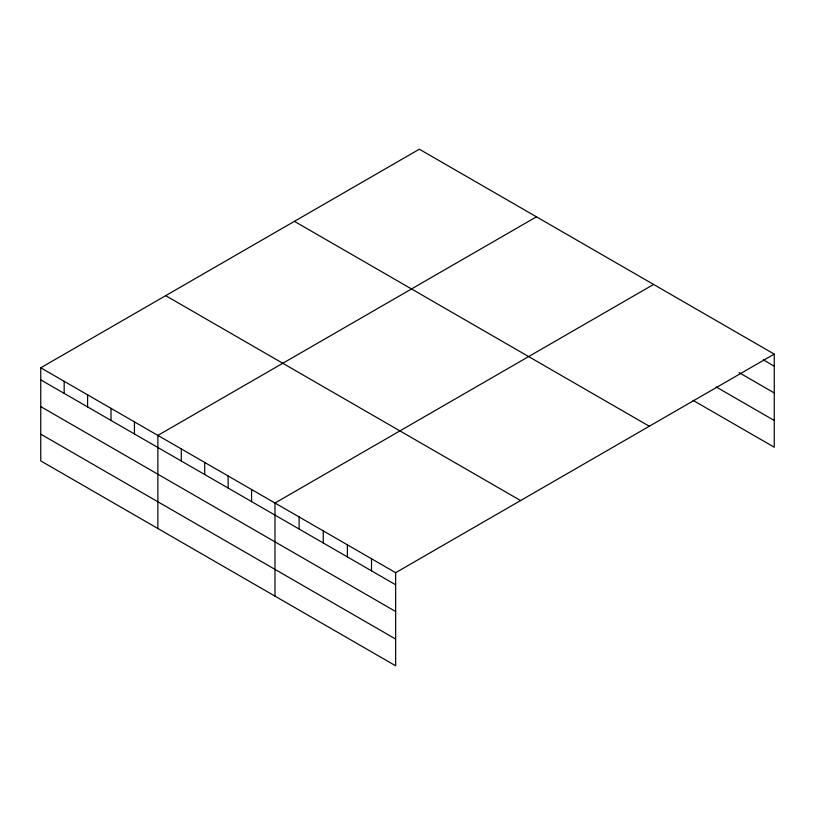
<?xml version="1.0" encoding="UTF-8"?>
<svg xmlns="http://www.w3.org/2000/svg" width="815" height="815" viewBox="0 0 815 815"><rect width="100%" height="100%" fill="white"/><g stroke="black" fill="none" stroke-linecap="round" stroke-linejoin="round"><path stroke-width="1.22" d="M40.75 367.789L395.652 572.69L395.652 665.794L40.75 460.893L40.75 367.789L419.348 149.206L774.25 354.107L774.25 447.211L693.076 400.348M536.464 216.821L157.866 435.404L157.866 528.507M653.579 284.445L274.981 503.028L274.981 596.122M395.652 572.69L774.25 354.107M763.278 359.853L774.25 366.19M739.144 372.659L774.25 392.932M716.11 386.911L774.25 420.479M294.409 221.344L649.311 426.245M165.689 295.662L520.591 500.563M40.75 379.872L395.652 584.773M40.75 406.603L395.652 611.505M40.75 434.151L395.652 639.052M371.518 558.754L371.518 570.836M347.384 544.827L347.384 556.9M323.249 530.891L323.249 542.973M299.115 516.955L299.115 529.037M251.56 489.499L251.56 501.582M228.139 475.98L228.139 488.053M204.718 462.451L204.718 474.534M181.287 448.933L181.287 461.015M134.444 421.885L134.444 433.967M111.023 408.356L111.023 420.438M87.592 394.837L87.592 406.919M64.171 381.308L64.171 393.39"/></g></svg>
